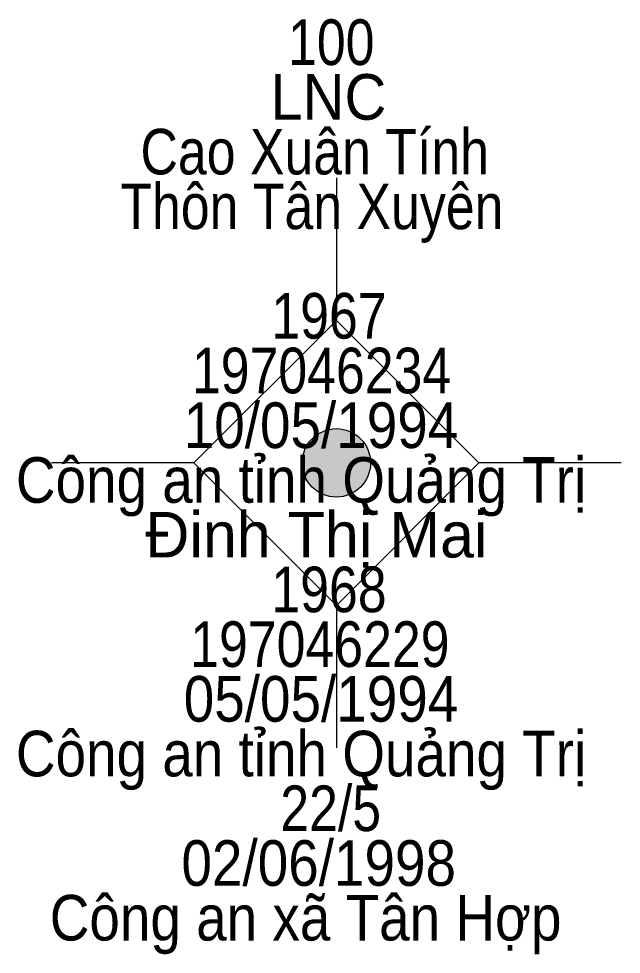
# Model space of a CAD drawing. Header units: metres. Extents: x 550999 to 552168, y 1840994 to 1841978.
# Drawn here: x 551808.36 to 551813.65, y 1841474.28 to 1841482.49 of the extents above; entities that cross this region are included whole.
import ezdxf
from ezdxf.enums import TextEntityAlignment as Align

# ---------------------------------------------------------------- set-up
doc = ezdxf.new("R2010")
doc.units = ezdxf.units.M
doc.header["$LTSCALE"] = 0.16
doc.layers.add('11', color=7, linetype='Continuous', lineweight=13)
doc.layers.add('15', color=7, linetype='Continuous')

msp = doc.modelspace()

# ---------------------------------------------------------------- hatches: boundary and pattern name
at = {"layer": '11'}
msp.add_hatch(color=256, dxfattribs=at).paths.add_polyline_path([(551811.4495, 1841478.59, 1), (551810.8495, 1841478.59, 1)])

# ---------------------------------------------------------------- linework, layer by layer
for p, q in [((551811.15, 1841481.09), (551811.15, 1841479.84)), ((551809.9, 1841478.59), (551808.65, 1841478.59)), ((551813.65, 1841478.59), (551812.4, 1841478.59)), ((551811.15, 1841477.34), (551811.15, 1841476.09))]:
    msp.add_line(p, q, dxfattribs=at)
msp.add_lwpolyline([(551811.15, 1841479.84), (551809.9, 1841478.59), (551811.15, 1841477.34), (551812.4, 1841478.59)], close=True, dxfattribs=at)
msp.add_circle((551811.1495, 1841478.59), 0.3, dxfattribs=at)

# ---------------------------------------------------------------- texts
at = {"layer": '15'}
for s, width, p in [('100', 0.85, (551811.105, 1841482.08)), ('LNC', 0.95, (551811.08, 1841481.6)), ('Cao Xuân Tính', 0.85, (551810.96, 1841481.12)), ('Thôn Tân Xuyên', 0.85, (551810.935, 1841480.64)), ('1967', 0.85, (551811.085, 1841479.68)), ('197046234', 0.85, (551811.02, 1841479.2)), ('10/05/1994', 0.9, (551811.015, 1841478.72)), ('Công an tỉnh Quảng Trị', 0.9, (551810.84, 1841478.24)), ('1968', 0.85, (551811.085, 1841477.28)), ('197046229', 0.85, (551811.005, 1841476.8)), ('05/05/1994', 0.9, (551811.015, 1841476.32)), ('Công an tỉnh Quảng Trị', 0.9, (551810.84, 1841475.84)), ('22/5', 0.85, (551811.1, 1841475.36)), ('02/06/1998', 0.9, (551810.995, 1841474.88)), ('Công an xã Tân Hợp', 0.9, (551810.88, 1841474.4))]:
    msp.add_text(s, height=0.4, dxfattribs=dict(at, width=width)).set_placement(p, align=Align.CENTER)
msp.add_text('Đinh Thị Mai', height=0.4, dxfattribs=at).set_placement((551810.975, 1841477.76), align=Align.CENTER)

doc.saveas('drawing.dxf')
